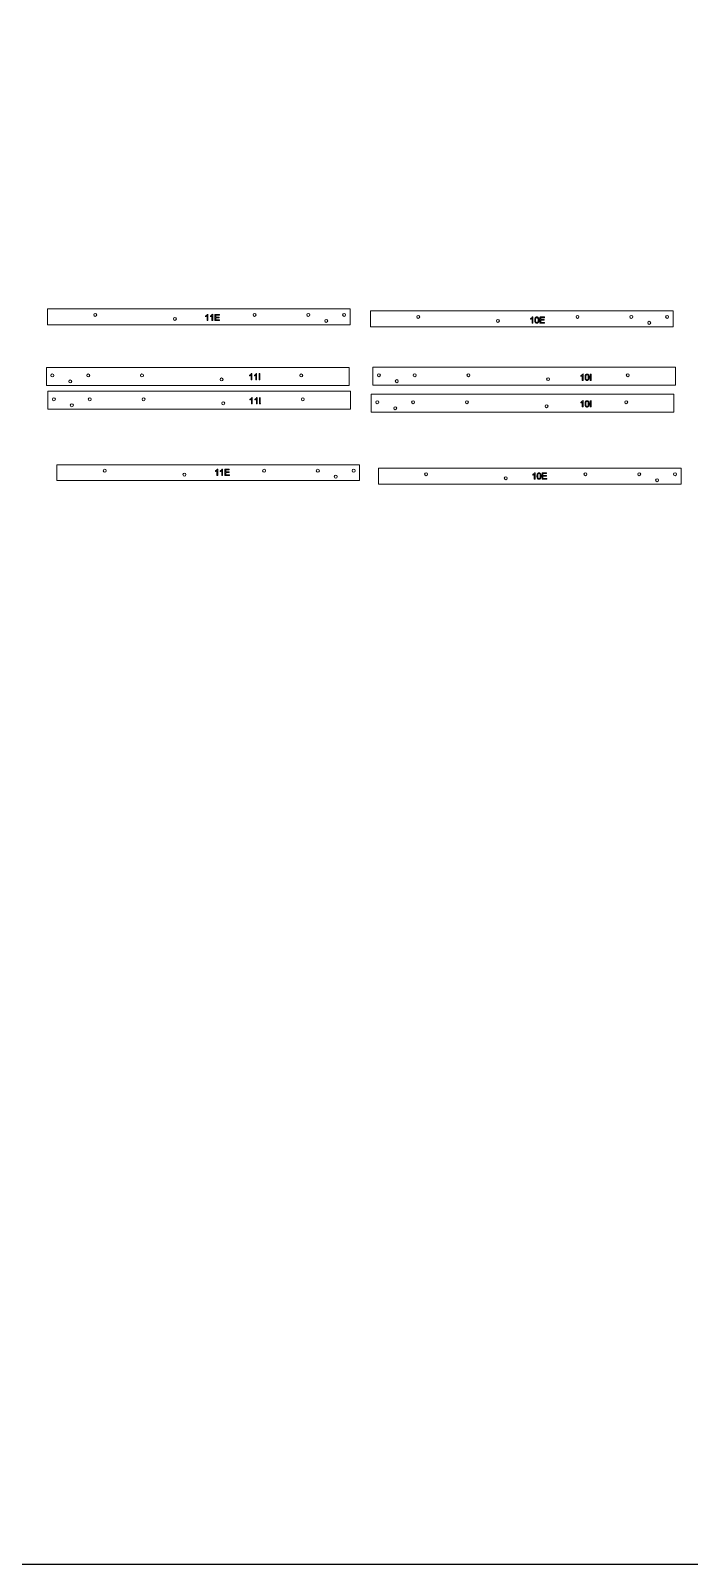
# Model space of a CAD drawing. Header units: millimetres. Extents: x -47944 to 26607, y -7127 to 10342.
# Drawn here: x -4646 to -2546, y -7127 to -2237 of the extents above; entities that cross this region are included whole.
import ezdxf

# ---------------------------------------------------------------- set-up
doc = ezdxf.new("R2010")
doc.units = ezdxf.units.MM
doc.header["$MEASUREMENT"] = 0
doc.layers.add('CORTE', color=5, linetype='Continuous', lineweight=0)
doc.layers.add('MARCADO DE PISTAS', color=1, linetype='Continuous', lineweight=0)
doc.layers.add('PREDETERMINADO', color=7, linetype='Continuous')

# ---------------------------------------------------------------- blocks, each defined once
blk = doc.blocks.new('BLOCK 238')
at = {"layer": 'CORTE', "color": 255, "lineweight": 5}
blk.add_open_spline([(-1.3083, 3.2075), (-1.3083, 3.2105), (-1.3109, 3.213), (-1.314, 3.213), (-1.3171, 3.213), (-1.3196, 3.2105), (-1.3196, 3.2075), (-1.3196, 3.2043), (-1.3171, 3.2019), (-1.314, 3.2019), (-1.3109, 3.2019), (-1.3083, 3.2043), (-1.3083, 3.2075), (-1.3083, 3.2075), (-1.3083, 3.2075), (-1.3083, 3.2075)], degree=3, knots=[0, 0, 0, 0, 1, 1, 1, 2, 2, 2, 3, 3, 3, 4, 4, 4, 5, 5, 5, 5], dxfattribs=at)
blk = doc.blocks.new('BLOCK 239')
at = {"layer": 'CORTE', "color": 255, "lineweight": 5}
blk.add_open_spline([(-0.7113, 3.2075), (-0.7113, 3.2105), (-0.7138, 3.213), (-0.7169, 3.213), (-0.72, 3.213), (-0.7225, 3.2105), (-0.7225, 3.2075), (-0.7225, 3.2043), (-0.72, 3.2019), (-0.7169, 3.2019), (-0.7138, 3.2019), (-0.7113, 3.2043), (-0.7113, 3.2075), (-0.7113, 3.2075), (-0.7113, 3.2075), (-0.7113, 3.2075)], degree=3, knots=[0, 0, 0, 0, 1, 1, 1, 2, 2, 2, 3, 3, 3, 4, 4, 4, 5, 5, 5, 5], dxfattribs=at)
blk = doc.blocks.new('BLOCK 240')
at = {"layer": 'CORTE', "color": 255, "lineweight": 5}
blk.add_open_spline([(-1.0098, 3.1925), (-1.0098, 3.1956), (-1.0123, 3.1981), (-1.0154, 3.1981), (-1.0185, 3.1981), (-1.021, 3.1956), (-1.021, 3.1925), (-1.021, 3.1894), (-1.0185, 3.1869), (-1.0154, 3.1869), (-1.0123, 3.1869), (-1.0098, 3.1894), (-1.0098, 3.1925), (-1.0098, 3.1925), (-1.0098, 3.1925), (-1.0098, 3.1925)], degree=3, knots=[0, 0, 0, 0, 1, 1, 1, 2, 2, 2, 3, 3, 3, 4, 4, 4, 5, 5, 5, 5], dxfattribs=at)
blk = doc.blocks.new('BLOCK 241')
at = {"layer": 'CORTE', "color": 255, "lineweight": 5}
blk.add_lwpolyline([(-1.4931, 3.1701), (-1.4931, 3.2298), (-0.3586, 3.2298), (-0.3586, 3.1701), (-1.4931, 3.1701)], dxfattribs=at)
blk = doc.blocks.new('BLOCK 242')
at = {"layer": 'CORTE', "color": 255, "lineweight": 5}
blk.add_open_spline([(-0.5097, 3.2075), (-0.5097, 3.2106), (-0.5122, 3.2131), (-0.5154, 3.2131), (-0.5185, 3.2131), (-0.521, 3.2106), (-0.521, 3.2075), (-0.521, 3.2043), (-0.5185, 3.2018), (-0.5154, 3.2018), (-0.5122, 3.2018), (-0.5097, 3.2043), (-0.5097, 3.2075), (-0.5097, 3.2075), (-0.5097, 3.2075), (-0.5097, 3.2075)], degree=3, knots=[0, 0, 0, 0, 1, 1, 1, 2, 2, 2, 3, 3, 3, 4, 4, 4, 5, 5, 5, 5], dxfattribs=at)
blk = doc.blocks.new('BLOCK 243')
at = {"layer": 'CORTE', "color": 255, "lineweight": 5}
blk.add_open_spline([(-0.4425, 3.185), (-0.4425, 3.1882), (-0.4451, 3.1907), (-0.4482, 3.1907), (-0.4513, 3.1907), (-0.4539, 3.1882), (-0.4539, 3.185), (-0.4539, 3.1819), (-0.4513, 3.1794), (-0.4482, 3.1794), (-0.4451, 3.1794), (-0.4425, 3.1819), (-0.4425, 3.185), (-0.4425, 3.185), (-0.4425, 3.185), (-0.4425, 3.185)], degree=3, knots=[0, 0, 0, 0, 1, 1, 1, 2, 2, 2, 3, 3, 3, 4, 4, 4, 5, 5, 5, 5], dxfattribs=at)
blk = doc.blocks.new('BLOCK 244')
at = {"layer": 'CORTE', "color": 255, "lineweight": 5}
blk.add_open_spline([(-0.3754, 3.2075), (-0.3754, 3.2106), (-0.3779, 3.2131), (-0.381, 3.2131), (-0.3842, 3.2131), (-0.3867, 3.2106), (-0.3867, 3.2075), (-0.3867, 3.2043), (-0.3842, 3.2018), (-0.381, 3.2018), (-0.3779, 3.2018), (-0.3754, 3.2043), (-0.3754, 3.2075), (-0.3754, 3.2075), (-0.3754, 3.2075), (-0.3754, 3.2075)], degree=3, knots=[0, 0, 0, 0, 1, 1, 1, 2, 2, 2, 3, 3, 3, 4, 4, 4, 5, 5, 5, 5], dxfattribs=at)
blk = doc.blocks.new('BLOCK 237')
at = {"layer": 'CORTE'}
for name in ['BLOCK 241', 'BLOCK 238', 'BLOCK 240', 'BLOCK 239', 'BLOCK 242', 'BLOCK 243', 'BLOCK 244']:
    blk.add_blockref(name, (0, 0), dxfattribs=at)
blk = doc.blocks.new('BLOCK 231')
at = {"layer": 'CORTE', "color": 255, "lineweight": 5}
blk.add_open_spline([(-1.3702, 3.7634), (-1.3702, 3.7665), (-1.3727, 3.769), (-1.3758, 3.769), (-1.3789, 3.769), (-1.3814, 3.7665), (-1.3814, 3.7634), (-1.3814, 3.7603), (-1.3789, 3.7578), (-1.3758, 3.7578), (-1.3727, 3.7578), (-1.3702, 3.7603), (-1.3702, 3.7634), (-1.3702, 3.7634), (-1.3702, 3.7634), (-1.3702, 3.7634)], degree=3, knots=[0, 0, 0, 0, 1, 1, 1, 2, 2, 2, 3, 3, 3, 4, 4, 4, 5, 5, 5, 5], dxfattribs=at)
blk = doc.blocks.new('BLOCK 229')
at = {"layer": 'CORTE', "color": 255, "lineweight": 5}
blk.add_lwpolyline([(-0.5996, 3.7933), (-1.734, 3.7933)], dxfattribs=at)
blk = doc.blocks.new('BLOCK 230')
at = {"layer": 'CORTE', "color": 255, "lineweight": 5}
blk.add_lwpolyline([(-0.5996, 3.7933), (-1.734, 3.7933), (-1.734, 3.7261), (-0.5996, 3.7261), (-0.5996, 3.7933)], dxfattribs=at)
blk = doc.blocks.new('BLOCK 232')
at = {"layer": 'CORTE', "color": 255, "lineweight": 5}
blk.add_open_spline([(-0.7731, 3.7634), (-0.7731, 3.7665), (-0.7756, 3.769), (-0.7787, 3.769), (-0.7818, 3.769), (-0.7843, 3.7665), (-0.7843, 3.7634), (-0.7843, 3.7603), (-0.7818, 3.7578), (-0.7787, 3.7578), (-0.7756, 3.7578), (-0.7731, 3.7603), (-0.7731, 3.7634), (-0.7731, 3.7634), (-0.7731, 3.7634), (-0.7731, 3.7634)], degree=3, knots=[0, 0, 0, 0, 1, 1, 1, 2, 2, 2, 3, 3, 3, 4, 4, 4, 5, 5, 5, 5], dxfattribs=at)
blk = doc.blocks.new('BLOCK 233')
at = {"layer": 'CORTE', "color": 255, "lineweight": 5}
blk.add_open_spline([(-1.0716, 3.7485), (-1.0716, 3.7516), (-1.0741, 3.7541), (-1.0772, 3.7541), (-1.0803, 3.7541), (-1.0828, 3.7516), (-1.0828, 3.7485), (-1.0828, 3.7454), (-1.0803, 3.7429), (-1.0772, 3.7429), (-1.0741, 3.7429), (-1.0716, 3.7454), (-1.0716, 3.7485), (-1.0716, 3.7485), (-1.0716, 3.7485), (-1.0716, 3.7485)], degree=3, knots=[0, 0, 0, 0, 1, 1, 1, 2, 2, 2, 3, 3, 3, 4, 4, 4, 5, 5, 5, 5], dxfattribs=at)
blk = doc.blocks.new('BLOCK 234')
at = {"layer": 'CORTE', "color": 255, "lineweight": 5}
blk.add_open_spline([(-1.706, 3.7634), (-1.706, 3.7665), (-1.7085, 3.7691), (-1.7116, 3.7691), (-1.7148, 3.7691), (-1.7173, 3.7665), (-1.7173, 3.7634), (-1.7173, 3.7603), (-1.7148, 3.7577), (-1.7116, 3.7577), (-1.7085, 3.7577), (-1.706, 3.7603), (-1.706, 3.7634), (-1.706, 3.7634), (-1.706, 3.7634), (-1.706, 3.7634)], degree=3, knots=[0, 0, 0, 0, 1, 1, 1, 2, 2, 2, 3, 3, 3, 4, 4, 4, 5, 5, 5, 5], dxfattribs=at)
blk = doc.blocks.new('BLOCK 235')
at = {"layer": 'CORTE', "color": 255, "lineweight": 5}
blk.add_open_spline([(-1.6388, 3.741), (-1.6388, 3.7441), (-1.6413, 3.7467), (-1.6445, 3.7467), (-1.6476, 3.7467), (-1.6501, 3.7441), (-1.6501, 3.741), (-1.6501, 3.7379), (-1.6476, 3.7353), (-1.6445, 3.7353), (-1.6413, 3.7353), (-1.6388, 3.7379), (-1.6388, 3.741), (-1.6388, 3.741), (-1.6388, 3.741), (-1.6388, 3.741)], degree=3, knots=[0, 0, 0, 0, 1, 1, 1, 2, 2, 2, 3, 3, 3, 4, 4, 4, 5, 5, 5, 5], dxfattribs=at)
blk = doc.blocks.new('BLOCK 236')
at = {"layer": 'CORTE', "color": 255, "lineweight": 5}
blk.add_open_spline([(-1.5716, 3.7634), (-1.5716, 3.7665), (-1.5742, 3.7691), (-1.5773, 3.7691), (-1.5804, 3.7691), (-1.583, 3.7665), (-1.583, 3.7634), (-1.583, 3.7603), (-1.5804, 3.7577), (-1.5773, 3.7577), (-1.5742, 3.7577), (-1.5716, 3.7603), (-1.5716, 3.7634), (-1.5716, 3.7634), (-1.5716, 3.7634), (-1.5716, 3.7634)], degree=3, knots=[0, 0, 0, 0, 1, 1, 1, 2, 2, 2, 3, 3, 3, 4, 4, 4, 5, 5, 5, 5], dxfattribs=at)
blk = doc.blocks.new('BLOCK 228')
at = {"layer": 'CORTE'}
for name in ['BLOCK 229', 'BLOCK 230', 'BLOCK 234', 'BLOCK 235', 'BLOCK 236', 'BLOCK 231', 'BLOCK 233', 'BLOCK 232']:
    blk.add_blockref(name, (0, 0), dxfattribs=at)
blk = doc.blocks.new('BLOCK 199')
at = {"layer": 'CORTE', "color": 255, "lineweight": 5}
blk.add_lwpolyline([(-1.734, 3.6493), (-2.8685, 3.6493)], dxfattribs=at)
blk = doc.blocks.new('BLOCK 200')
at = {"layer": 'CORTE', "color": 255, "lineweight": 5}
blk.add_lwpolyline([(-1.734, 3.6493), (-2.8685, 3.6493), (-2.8685, 3.5821), (-1.734, 3.5821), (-1.734, 3.6493)], dxfattribs=at)
blk = doc.blocks.new('BLOCK 201')
at = {"layer": 'CORTE', "color": 255, "lineweight": 5}
blk.add_open_spline([(-2.5046, 3.6194), (-2.5046, 3.6225), (-2.5071, 3.625), (-2.5102, 3.625), (-2.5133, 3.625), (-2.5158, 3.6225), (-2.5158, 3.6194), (-2.5158, 3.6163), (-2.5133, 3.6138), (-2.5102, 3.6138), (-2.5071, 3.6138), (-2.5046, 3.6163), (-2.5046, 3.6194), (-2.5046, 3.6194), (-2.5046, 3.6194), (-2.5046, 3.6194)], degree=3, knots=[0, 0, 0, 0, 1, 1, 1, 2, 2, 2, 3, 3, 3, 4, 4, 4, 5, 5, 5, 5], dxfattribs=at)
blk = doc.blocks.new('BLOCK 202')
at = {"layer": 'CORTE', "color": 255, "lineweight": 5}
blk.add_open_spline([(-1.9076, 3.6194), (-1.9076, 3.6225), (-1.9101, 3.625), (-1.9131, 3.625), (-1.9162, 3.625), (-1.9187, 3.6225), (-1.9187, 3.6194), (-1.9187, 3.6163), (-1.9162, 3.6138), (-1.9131, 3.6138), (-1.9101, 3.6138), (-1.9076, 3.6163), (-1.9076, 3.6194), (-1.9076, 3.6194), (-1.9076, 3.6194), (-1.9076, 3.6194)], degree=3, knots=[0, 0, 0, 0, 1, 1, 1, 2, 2, 2, 3, 3, 3, 4, 4, 4, 5, 5, 5, 5], dxfattribs=at)
blk = doc.blocks.new('BLOCK 203')
at = {"layer": 'CORTE', "color": 255, "lineweight": 5}
blk.add_open_spline([(-2.2061, 3.6045), (-2.2061, 3.6076), (-2.2086, 3.6101), (-2.2117, 3.6101), (-2.2148, 3.6101), (-2.2173, 3.6076), (-2.2173, 3.6045), (-2.2173, 3.6014), (-2.2148, 3.5989), (-2.2117, 3.5989), (-2.2086, 3.5989), (-2.2061, 3.6014), (-2.2061, 3.6045), (-2.2061, 3.6045), (-2.2061, 3.6045), (-2.2061, 3.6045)], degree=3, knots=[0, 0, 0, 0, 1, 1, 1, 2, 2, 2, 3, 3, 3, 4, 4, 4, 5, 5, 5, 5], dxfattribs=at)
blk = doc.blocks.new('BLOCK 204')
at = {"layer": 'CORTE', "color": 255, "lineweight": 5}
blk.add_open_spline([(-2.8404, 3.6194), (-2.8404, 3.6225), (-2.8429, 3.6251), (-2.8461, 3.6251), (-2.8492, 3.6251), (-2.8517, 3.6225), (-2.8517, 3.6194), (-2.8517, 3.6163), (-2.8492, 3.6138), (-2.8461, 3.6138), (-2.8429, 3.6138), (-2.8404, 3.6163), (-2.8404, 3.6194), (-2.8404, 3.6194), (-2.8404, 3.6194), (-2.8404, 3.6194)], degree=3, knots=[0, 0, 0, 0, 1, 1, 1, 2, 2, 2, 3, 3, 3, 4, 4, 4, 5, 5, 5, 5], dxfattribs=at)
blk = doc.blocks.new('BLOCK 205')
at = {"layer": 'CORTE', "color": 255, "lineweight": 5}
blk.add_open_spline([(-2.7732, 3.597), (-2.7732, 3.6001), (-2.7758, 3.6027), (-2.7789, 3.6027), (-2.782, 3.6027), (-2.7846, 3.6001), (-2.7846, 3.597), (-2.7846, 3.5939), (-2.782, 3.5913), (-2.7789, 3.5913), (-2.7758, 3.5913), (-2.7732, 3.5939), (-2.7732, 3.597), (-2.7732, 3.597), (-2.7732, 3.597), (-2.7732, 3.597)], degree=3, knots=[0, 0, 0, 0, 1, 1, 1, 2, 2, 2, 3, 3, 3, 4, 4, 4, 5, 5, 5, 5], dxfattribs=at)
blk = doc.blocks.new('BLOCK 206')
at = {"layer": 'CORTE', "color": 255, "lineweight": 5}
blk.add_open_spline([(-2.7061, 3.6194), (-2.7061, 3.6225), (-2.7086, 3.6251), (-2.7117, 3.6251), (-2.7149, 3.6251), (-2.7174, 3.6225), (-2.7174, 3.6194), (-2.7174, 3.6163), (-2.7149, 3.6138), (-2.7117, 3.6138), (-2.7086, 3.6138), (-2.7061, 3.6163), (-2.7061, 3.6194), (-2.7061, 3.6194), (-2.7061, 3.6194), (-2.7061, 3.6194)], degree=3, knots=[0, 0, 0, 0, 1, 1, 1, 2, 2, 2, 3, 3, 3, 4, 4, 4, 5, 5, 5, 5], dxfattribs=at)
blk = doc.blocks.new('BLOCK 198')
at = {"layer": 'CORTE'}
for name in ['BLOCK 199', 'BLOCK 200', 'BLOCK 204', 'BLOCK 206', 'BLOCK 201', 'BLOCK 202', 'BLOCK 205', 'BLOCK 203']:
    blk.add_blockref(name, (0, 0), dxfattribs=at)
blk = doc.blocks.new('BLOCK 208')
at = {"layer": 'CORTE', "color": 255, "lineweight": 5}
blk.add_open_spline([(-2.4652, 3.4711), (-2.4652, 3.4742), (-2.4677, 3.4767), (-2.4708, 3.4767), (-2.4739, 3.4767), (-2.4764, 3.4742), (-2.4764, 3.4711), (-2.4764, 3.468), (-2.4739, 3.4655), (-2.4708, 3.4655), (-2.4677, 3.4655), (-2.4652, 3.468), (-2.4652, 3.4711), (-2.4652, 3.4711), (-2.4652, 3.4711), (-2.4652, 3.4711)], degree=3, knots=[0, 0, 0, 0, 1, 1, 1, 2, 2, 2, 3, 3, 3, 4, 4, 4, 5, 5, 5, 5], dxfattribs=at)
blk = doc.blocks.new('BLOCK 209')
at = {"layer": 'CORTE', "color": 255, "lineweight": 5}
blk.add_open_spline([(-1.8682, 3.4711), (-1.8682, 3.4742), (-1.8707, 3.4767), (-1.8738, 3.4767), (-1.8769, 3.4767), (-1.8794, 3.4742), (-1.8794, 3.4711), (-1.8794, 3.468), (-1.8769, 3.4655), (-1.8738, 3.4655), (-1.8707, 3.4655), (-1.8682, 3.468), (-1.8682, 3.4711), (-1.8682, 3.4711), (-1.8682, 3.4711), (-1.8682, 3.4711)], degree=3, knots=[0, 0, 0, 0, 1, 1, 1, 2, 2, 2, 3, 3, 3, 4, 4, 4, 5, 5, 5, 5], dxfattribs=at)
blk = doc.blocks.new('BLOCK 210')
at = {"layer": 'CORTE', "color": 255, "lineweight": 5}
blk.add_open_spline([(-2.1667, 3.4562), (-2.1667, 3.4592), (-2.1692, 3.4617), (-2.1723, 3.4617), (-2.1754, 3.4617), (-2.1779, 3.4592), (-2.1779, 3.4562), (-2.1779, 3.4531), (-2.1754, 3.4506), (-2.1723, 3.4506), (-2.1692, 3.4506), (-2.1667, 3.4531), (-2.1667, 3.4562), (-2.1667, 3.4562), (-2.1667, 3.4562), (-2.1667, 3.4562)], degree=3, knots=[0, 0, 0, 0, 1, 1, 1, 2, 2, 2, 3, 3, 3, 4, 4, 4, 5, 5, 5, 5], dxfattribs=at)
blk = doc.blocks.new('BLOCK 211')
at = {"layer": 'CORTE', "color": 255, "lineweight": 5}
blk.add_lwpolyline([(-2.65, 3.4338), (-2.65, 3.4935), (-1.5155, 3.4935), (-1.5155, 3.4338), (-2.65, 3.4338)], dxfattribs=at)
blk = doc.blocks.new('BLOCK 212')
at = {"layer": 'CORTE', "color": 255, "lineweight": 5}
blk.add_open_spline([(-1.6666, 3.4711), (-1.6666, 3.4742), (-1.6691, 3.4768), (-1.6723, 3.4768), (-1.6754, 3.4768), (-1.6779, 3.4742), (-1.6779, 3.4711), (-1.6779, 3.468), (-1.6754, 3.4654), (-1.6723, 3.4654), (-1.6691, 3.4654), (-1.6666, 3.468), (-1.6666, 3.4711), (-1.6666, 3.4711), (-1.6666, 3.4711), (-1.6666, 3.4711)], degree=3, knots=[0, 0, 0, 0, 1, 1, 1, 2, 2, 2, 3, 3, 3, 4, 4, 4, 5, 5, 5, 5], dxfattribs=at)
blk = doc.blocks.new('BLOCK 213')
at = {"layer": 'CORTE', "color": 255, "lineweight": 5}
blk.add_open_spline([(-1.5994, 3.4487), (-1.5994, 3.4518), (-1.602, 3.4543), (-1.6051, 3.4543), (-1.6082, 3.4543), (-1.6108, 3.4518), (-1.6108, 3.4487), (-1.6108, 3.4456), (-1.6082, 3.443), (-1.6051, 3.443), (-1.602, 3.443), (-1.5994, 3.4456), (-1.5994, 3.4487), (-1.5994, 3.4487), (-1.5994, 3.4487), (-1.5994, 3.4487)], degree=3, knots=[0, 0, 0, 0, 1, 1, 1, 2, 2, 2, 3, 3, 3, 4, 4, 4, 5, 5, 5, 5], dxfattribs=at)
blk = doc.blocks.new('BLOCK 214')
at = {"layer": 'CORTE', "color": 255, "lineweight": 5}
blk.add_open_spline([(-1.5322, 3.4711), (-1.5322, 3.4742), (-1.5348, 3.4768), (-1.5379, 3.4768), (-1.541, 3.4768), (-1.5436, 3.4742), (-1.5436, 3.4711), (-1.5436, 3.468), (-1.541, 3.4654), (-1.5379, 3.4654), (-1.5348, 3.4654), (-1.5322, 3.468), (-1.5322, 3.4711), (-1.5322, 3.4711), (-1.5322, 3.4711), (-1.5322, 3.4711)], degree=3, knots=[0, 0, 0, 0, 1, 1, 1, 2, 2, 2, 3, 3, 3, 4, 4, 4, 5, 5, 5, 5], dxfattribs=at)
blk = doc.blocks.new('BLOCK 207')
at = {"layer": 'CORTE'}
for name in ['BLOCK 211', 'BLOCK 208', 'BLOCK 210', 'BLOCK 209', 'BLOCK 212', 'BLOCK 213', 'BLOCK 214']:
    blk.add_blockref(name, (0, 0), dxfattribs=at)

msp = doc.modelspace()

# ---------------------------------------------------------------- linework, layer by layer
at = {"layer": 'MARCADO DE PISTAS'}
for points, knots in [([(-4080.89, -3161.555), (-4080.89, -3151.555), (-4080.89, -3141.555), (-4081.666, -3141.555), (-4082.443, -3141.555), (-4083.085, -3142.846), (-4084.629, -3144.218), (-4086.174, -3145.591), (-4088.239, -3146.555), (-4088.239, -3147.737), (-4088.239, -3148.919), (-4087.087, -3148.497), (-4085.639, -3147.655), (-4084.192, -3146.813), (-4083.299, -3145.971), (-4083.299, -3153.763), (-4083.299, -3161.555), (-4082.094, -3161.555), (-4080.89, -3161.555)], [-9, -9, -9, -8, -8, -7, -7, -6, -6, -5, -5, -4, -4, -3, -3, -2, -2, -1, -1, 0, 0, 0]), ([(-4065.468, -3161.555), (-4065.468, -3151.555), (-4065.468, -3141.555), (-4066.244, -3141.555), (-4067.021, -3141.555), (-4067.663, -3142.846), (-4069.208, -3144.218), (-4070.752, -3145.591), (-4072.817, -3146.555), (-4072.817, -3147.737), (-4072.817, -3148.919), (-4071.665, -3148.497), (-4070.218, -3147.655), (-4068.77, -3146.813), (-4067.878, -3145.971), (-4067.878, -3153.763), (-4067.878, -3161.555), (-4066.673, -3161.555), (-4065.468, -3161.555)], [-9, -9, -9, -8, -8, -7, -7, -6, -6, -5, -5, -4, -4, -3, -3, -2, -2, -1, -1, 0, 0, 0]), ([(-4058.119, -3161.555), (-4050.769, -3161.555), (-4043.42, -3161.555), (-4043.42, -3160.41), (-4043.42, -3159.265), (-4049.444, -3159.265), (-4055.468, -3159.265), (-4055.468, -3155.832), (-4055.468, -3152.398), (-4050.046, -3152.398), (-4044.625, -3152.398), (-4044.625, -3151.253), (-4044.625, -3150.109), (-4050.046, -3150.109), (-4055.468, -3150.109), (-4055.468, -3147.037), (-4055.468, -3143.964), (-4049.685, -3143.964), (-4043.902, -3143.964), (-4043.902, -3142.82), (-4043.902, -3141.675), (-4051.01, -3141.675), (-4058.119, -3141.675), (-4058.119, -3151.615), (-4058.119, -3161.555)], [-12, -12, -12, -11, -11, -10, -10, -9, -9, -8, -8, -7, -7, -6, -6, -5, -5, -4, -4, -3, -3, -2, -2, -1, -1, 0, 0, 0]), ([(-3044.587, -3169.729), (-3044.587, -3159.729), (-3044.587, -3149.729), (-3045.364, -3149.729), (-3046.14, -3149.729), (-3046.782, -3151.021), (-3048.327, -3152.393), (-3049.872, -3153.765), (-3051.937, -3154.729), (-3051.937, -3155.911), (-3051.937, -3157.094), (-3050.785, -3156.672), (-3049.337, -3155.829), (-3047.889, -3154.987), (-3046.997, -3154.146), (-3046.997, -3161.937), (-3046.997, -3169.729), (-3045.792, -3169.729), (-3044.587, -3169.729)], [-9, -9, -9, -8, -8, -7, -7, -6, -6, -5, -5, -4, -4, -3, -3, -2, -2, -1, -1, 0, 0, 0]), ([(-3038.322, -3159.917), (-3038.322, -3165.535), (-3036.349, -3168.084), (-3034.702, -3170.091), (-3031.816, -3170.091), (-3029.625, -3170.091), (-3028.189, -3168.944), (-3026.752, -3167.798), (-3026.031, -3165.612), (-3025.31, -3163.426), (-3025.31, -3159.917), (-3025.31, -3156.952), (-3025.759, -3155.204), (-3026.208, -3153.457), (-3026.968, -3152.239), (-3027.727, -3151.021), (-3028.969, -3150.375), (-3030.21, -3149.729), (-3031.816, -3149.729), (-3033.994, -3149.729), (-3035.43, -3150.869), (-3036.865, -3152.009), (-3037.594, -3154.194), (-3038.322, -3156.38), (-3038.322, -3159.917)], [-12, -12, -12, -11, -11, -10, -10, -9, -9, -8, -8, -7, -7, -6, -6, -5, -5, -4, -4, -3, -3, -2, -2, -1, -1, 0, 0, 0]), ([(-3035.913, -3159.91), (-3035.913, -3164.863), (-3034.731, -3166.453), (-3033.55, -3168.042), (-3031.816, -3168.042), (-3030.082, -3168.042), (-3028.901, -3166.446), (-3027.72, -3164.85), (-3027.72, -3159.91), (-3027.72, -3155.004), (-3028.886, -3153.391), (-3030.052, -3151.777), (-3031.844, -3151.777), (-3033.578, -3151.777), (-3034.642, -3153.2), (-3035.913, -3155.017), (-3035.913, -3159.91)], [0, 0, 0, 1, 1, 2, 2, 3, 3, 4, 4, 5, 5, 6, 6, 7, 7, 8, 8, 8]), ([(-3021.816, -3169.729), (-3014.467, -3169.729), (-3007.117, -3169.729), (-3007.117, -3168.585), (-3007.117, -3167.44), (-3013.142, -3167.44), (-3019.166, -3167.44), (-3019.166, -3164.006), (-3019.166, -3160.572), (-3013.744, -3160.572), (-3008.322, -3160.572), (-3008.322, -3159.428), (-3008.322, -3158.283), (-3013.744, -3158.283), (-3019.166, -3158.283), (-3019.166, -3155.211), (-3019.166, -3152.139), (-3013.382, -3152.139), (-3007.599, -3152.139), (-3007.599, -3150.994), (-3007.599, -3149.85), (-3014.708, -3149.85), (-3021.816, -3149.85), (-3021.816, -3159.789), (-3021.816, -3169.729)], [-12, -12, -12, -11, -11, -10, -10, -9, -9, -8, -8, -7, -7, -6, -6, -5, -5, -4, -4, -3, -3, -2, -2, -1, -1, 0, 0, 0]), ([(-3940.667, -3350.481), (-3940.667, -3340.481), (-3940.667, -3330.481), (-3941.444, -3330.481), (-3942.22, -3330.481), (-3942.862, -3331.773), (-3944.407, -3333.145), (-3945.951, -3334.518), (-3948.017, -3335.481), (-3948.017, -3336.664), (-3948.017, -3337.846), (-3946.864, -3337.424), (-3945.417, -3336.582), (-3943.969, -3335.739), (-3943.077, -3334.898), (-3943.077, -3342.69), (-3943.077, -3350.481), (-3941.872, -3350.481), (-3940.667, -3350.481)], [-9, -9, -9, -8, -8, -7, -7, -6, -6, -5, -5, -4, -4, -3, -3, -2, -2, -1, -1, 0, 0, 0]), ([(-3925.245, -3350.481), (-3925.245, -3340.481), (-3925.245, -3330.481), (-3926.022, -3330.481), (-3926.799, -3330.481), (-3927.441, -3331.773), (-3928.985, -3333.145), (-3930.53, -3334.518), (-3932.595, -3335.481), (-3932.595, -3336.664), (-3932.595, -3337.846), (-3931.443, -3337.424), (-3929.995, -3336.582), (-3928.547, -3335.739), (-3927.655, -3334.898), (-3927.655, -3342.69), (-3927.655, -3350.481), (-3926.45, -3350.481), (-3925.245, -3350.481)], [-9, -9, -9, -8, -8, -7, -7, -6, -6, -5, -5, -4, -4, -3, -3, -2, -2, -1, -1, 0, 0, 0]), ([(-3917.655, -3350.481), (-3916.33, -3350.481), (-3915.005, -3350.481), (-3915.005, -3340.542), (-3915.005, -3330.602), (-3916.33, -3330.602), (-3917.655, -3330.602), (-3917.655, -3340.542), (-3917.655, -3350.481)], [-4, -4, -4, -3, -3, -2, -2, -1, -1, 0, 0, 0]), ([(-2884.455, -3351.928), (-2884.455, -3341.928), (-2884.455, -3331.928), (-2885.232, -3331.928), (-2886.008, -3331.928), (-2886.65, -3333.219), (-2888.195, -3334.591), (-2889.739, -3335.964), (-2891.805, -3336.928), (-2891.805, -3338.11), (-2891.805, -3339.292), (-2890.652, -3338.87), (-2889.205, -3338.028), (-2887.757, -3337.186), (-2886.865, -3336.344), (-2886.865, -3344.136), (-2886.865, -3351.928), (-2885.66, -3351.928), (-2884.455, -3351.928)], [-9, -9, -9, -8, -8, -7, -7, -6, -6, -5, -5, -4, -4, -3, -3, -2, -2, -1, -1, 0, 0, 0]), ([(-2878.19, -3342.116), (-2878.19, -3347.733), (-2876.217, -3350.282), (-2874.57, -3352.289), (-2871.684, -3352.289), (-2869.493, -3352.289), (-2868.056, -3351.143), (-2866.62, -3349.996), (-2865.899, -3347.811), (-2865.178, -3345.625), (-2865.178, -3342.116), (-2865.178, -3339.151), (-2865.627, -3337.403), (-2866.076, -3335.655), (-2866.836, -3334.437), (-2867.595, -3333.219), (-2868.837, -3332.573), (-2870.078, -3331.928), (-2871.684, -3331.928), (-2873.862, -3331.928), (-2875.298, -3333.068), (-2876.733, -3334.207), (-2877.462, -3336.393), (-2878.19, -3338.579), (-2878.19, -3342.116)], [-12, -12, -12, -11, -11, -10, -10, -9, -9, -8, -8, -7, -7, -6, -6, -5, -5, -4, -4, -3, -3, -2, -2, -1, -1, 0, 0, 0]), ([(-2875.78, -3342.108), (-2875.78, -3347.061), (-2874.599, -3348.651), (-2873.418, -3350.241), (-2871.684, -3350.241), (-2869.95, -3350.241), (-2868.769, -3348.645), (-2867.588, -3347.048), (-2867.588, -3342.108), (-2867.588, -3337.203), (-2868.754, -3335.589), (-2869.92, -3333.976), (-2871.712, -3333.976), (-2873.446, -3333.976), (-2874.51, -3335.399), (-2875.78, -3337.216), (-2875.78, -3342.108)], [0, 0, 0, 1, 1, 2, 2, 3, 3, 4, 4, 5, 5, 6, 6, 7, 7, 8, 8, 8]), ([(-2861.443, -3351.928), (-2860.118, -3351.928), (-2858.792, -3351.928), (-2858.792, -3341.988), (-2858.792, -3332.048), (-2860.118, -3332.048), (-2861.443, -3332.048), (-2861.443, -3341.988), (-2861.443, -3351.928)], [-4, -4, -4, -3, -3, -2, -2, -1, -1, 0, 0, 0]), ([(-3939.184, -3427.13), (-3939.184, -3417.13), (-3939.184, -3407.13), (-3939.96, -3407.13), (-3940.737, -3407.13), (-3941.379, -3408.421), (-3942.923, -3409.793), (-3944.468, -3411.166), (-3946.533, -3412.13), (-3946.533, -3413.312), (-3946.533, -3414.494), (-3945.381, -3414.072), (-3943.933, -3413.23), (-3942.486, -3412.388), (-3941.593, -3411.546), (-3941.593, -3419.338), (-3941.593, -3427.13), (-3940.388, -3427.13), (-3939.184, -3427.13)], [-9, -9, -9, -8, -8, -7, -7, -6, -6, -5, -5, -4, -4, -3, -3, -2, -2, -1, -1, 0, 0, 0]), ([(-3923.762, -3427.13), (-3923.762, -3417.13), (-3923.762, -3407.13), (-3924.539, -3407.13), (-3925.315, -3407.13), (-3925.957, -3408.421), (-3927.502, -3409.793), (-3929.046, -3411.166), (-3931.111, -3412.13), (-3931.111, -3413.312), (-3931.111, -3414.494), (-3929.959, -3414.072), (-3928.512, -3413.23), (-3927.064, -3412.388), (-3926.172, -3411.546), (-3926.172, -3419.338), (-3926.172, -3427.13), (-3924.967, -3427.13), (-3923.762, -3427.13)], [-9, -9, -9, -8, -8, -7, -7, -6, -6, -5, -5, -4, -4, -3, -3, -2, -2, -1, -1, 0, 0, 0]), ([(-3916.172, -3427.13), (-3914.846, -3427.13), (-3913.521, -3427.13), (-3913.521, -3417.19), (-3913.521, -3407.25), (-3914.846, -3407.25), (-3916.172, -3407.25), (-3916.172, -3417.19), (-3916.172, -3427.13)], [-4, -4, -4, -3, -3, -2, -2, -1, -1, 0, 0, 0]), ([(-2884.455, -3436.787), (-2884.455, -3426.787), (-2884.455, -3416.787), (-2885.232, -3416.787), (-2886.008, -3416.787), (-2886.65, -3418.079), (-2888.195, -3419.451), (-2889.739, -3420.823), (-2891.805, -3421.787), (-2891.805, -3422.969), (-2891.805, -3424.152), (-2890.652, -3423.73), (-2889.205, -3422.887), (-2887.757, -3422.045), (-2886.865, -3421.204), (-2886.865, -3428.995), (-2886.865, -3436.787), (-2885.66, -3436.787), (-2884.455, -3436.787)], [-9, -9, -9, -8, -8, -7, -7, -6, -6, -5, -5, -4, -4, -3, -3, -2, -2, -1, -1, 0, 0, 0]), ([(-2878.19, -3426.975), (-2878.19, -3432.593), (-2876.217, -3435.142), (-2874.57, -3437.149), (-2871.684, -3437.149), (-2869.493, -3437.149), (-2868.056, -3436.002), (-2866.62, -3434.856), (-2865.899, -3432.67), (-2865.178, -3430.484), (-2865.178, -3426.975), (-2865.178, -3424.01), (-2865.627, -3422.262), (-2866.076, -3420.515), (-2866.836, -3419.297), (-2867.595, -3418.079), (-2868.837, -3417.433), (-2870.078, -3416.787), (-2871.684, -3416.787), (-2873.862, -3416.787), (-2875.298, -3417.927), (-2876.733, -3419.067), (-2877.462, -3421.252), (-2878.19, -3423.438), (-2878.19, -3426.975)], [-12, -12, -12, -11, -11, -10, -10, -9, -9, -8, -8, -7, -7, -6, -6, -5, -5, -4, -4, -3, -3, -2, -2, -1, -1, 0, 0, 0]), ([(-2875.78, -3426.968), (-2875.78, -3431.921), (-2874.599, -3433.511), (-2873.418, -3435.1), (-2871.684, -3435.1), (-2869.95, -3435.1), (-2868.769, -3433.504), (-2867.588, -3431.908), (-2867.588, -3426.968), (-2867.588, -3422.062), (-2868.754, -3420.449), (-2869.92, -3418.835), (-2871.712, -3418.835), (-2873.446, -3418.835), (-2874.51, -3420.258), (-2875.78, -3422.075), (-2875.78, -3426.968)], [0, 0, 0, 1, 1, 2, 2, 3, 3, 4, 4, 5, 5, 6, 6, 7, 7, 8, 8, 8]), ([(-2861.443, -3436.787), (-2860.118, -3436.787), (-2858.792, -3436.787), (-2858.792, -3426.847), (-2858.792, -3416.908), (-2860.118, -3416.908), (-2861.443, -3416.908), (-2861.443, -3426.847), (-2861.443, -3436.787)], [-4, -4, -4, -3, -3, -2, -2, -1, -1, 0, 0, 0]), ([(-4049.374, -3655.307), (-4049.374, -3645.307), (-4049.374, -3635.307), (-4050.15, -3635.307), (-4050.927, -3635.307), (-4051.569, -3636.598), (-4053.113, -3637.971), (-4054.658, -3639.343), (-4056.723, -3640.307), (-4056.723, -3641.489), (-4056.723, -3642.671), (-4055.571, -3642.25), (-4054.123, -3641.407), (-4052.675, -3640.565), (-4051.783, -3639.723), (-4051.783, -3647.515), (-4051.783, -3655.307), (-4050.578, -3655.307), (-4049.374, -3655.307)], [-9, -9, -9, -8, -8, -7, -7, -6, -6, -5, -5, -4, -4, -3, -3, -2, -2, -1, -1, 0, 0, 0]), ([(-4033.952, -3655.307), (-4033.952, -3645.307), (-4033.952, -3635.307), (-4034.728, -3635.307), (-4035.505, -3635.307), (-4036.147, -3636.598), (-4037.691, -3637.971), (-4039.236, -3639.343), (-4041.301, -3640.307), (-4041.301, -3641.489), (-4041.301, -3642.671), (-4040.149, -3642.25), (-4038.701, -3641.407), (-4037.254, -3640.565), (-4036.361, -3639.723), (-4036.361, -3647.515), (-4036.361, -3655.307), (-4035.157, -3655.307), (-4033.952, -3655.307)], [-9, -9, -9, -8, -8, -7, -7, -6, -6, -5, -5, -4, -4, -3, -3, -2, -2, -1, -1, 0, 0, 0]), ([(-4026.602, -3655.307), (-4019.253, -3655.307), (-4011.904, -3655.307), (-4011.904, -3654.162), (-4011.904, -3653.018), (-4017.928, -3653.018), (-4023.952, -3653.018), (-4023.952, -3649.584), (-4023.952, -3646.15), (-4018.53, -3646.15), (-4013.108, -3646.15), (-4013.108, -3645.006), (-4013.108, -3643.861), (-4018.53, -3643.861), (-4023.952, -3643.861), (-4023.952, -3640.789), (-4023.952, -3637.717), (-4018.169, -3637.717), (-4012.386, -3637.717), (-4012.386, -3636.572), (-4012.386, -3635.427), (-4019.494, -3635.427), (-4026.602, -3635.427), (-4026.602, -3645.367), (-4026.602, -3655.307)], [-12, -12, -12, -11, -11, -10, -10, -9, -9, -8, -8, -7, -7, -6, -6, -5, -5, -4, -4, -3, -3, -2, -2, -1, -1, 0, 0, 0]), ([(-3037.584, -3666.983), (-3037.584, -3656.983), (-3037.584, -3646.983), (-3038.36, -3646.983), (-3039.137, -3646.983), (-3039.779, -3648.275), (-3041.323, -3649.647), (-3042.868, -3651.019), (-3044.933, -3651.983), (-3044.933, -3653.166), (-3044.933, -3654.348), (-3043.781, -3653.926), (-3042.333, -3653.084), (-3040.886, -3652.241), (-3039.993, -3651.4), (-3039.993, -3659.191), (-3039.993, -3666.983), (-3038.789, -3666.983), (-3037.584, -3666.983)], [-9, -9, -9, -8, -8, -7, -7, -6, -6, -5, -5, -4, -4, -3, -3, -2, -2, -1, -1, 0, 0, 0]), ([(-3031.319, -3657.172), (-3031.319, -3662.789), (-3029.346, -3665.338), (-3027.699, -3667.345), (-3024.813, -3667.345), (-3022.621, -3667.345), (-3021.185, -3666.198), (-3019.749, -3665.052), (-3019.028, -3662.866), (-3018.307, -3660.681), (-3018.307, -3657.172), (-3018.307, -3654.207), (-3018.756, -3652.459), (-3019.205, -3650.711), (-3019.964, -3649.493), (-3020.724, -3648.275), (-3021.965, -3647.629), (-3023.207, -3646.983), (-3024.813, -3646.983), (-3026.991, -3646.983), (-3028.426, -3648.123), (-3029.862, -3649.263), (-3030.59, -3651.449), (-3031.319, -3653.634), (-3031.319, -3657.172)], [-12, -12, -12, -11, -11, -10, -10, -9, -9, -8, -8, -7, -7, -6, -6, -5, -5, -4, -4, -3, -3, -2, -2, -1, -1, 0, 0, 0]), ([(-3028.909, -3657.164), (-3028.909, -3662.117), (-3027.728, -3663.707), (-3026.546, -3665.297), (-3024.813, -3665.297), (-3023.079, -3665.297), (-3021.898, -3663.7), (-3020.716, -3662.104), (-3020.716, -3657.164), (-3020.716, -3652.258), (-3021.882, -3650.645), (-3023.049, -3649.031), (-3024.841, -3649.031), (-3026.575, -3649.031), (-3027.638, -3650.455), (-3028.909, -3652.271), (-3028.909, -3657.164)], [0, 0, 0, 1, 1, 2, 2, 3, 3, 4, 4, 5, 5, 6, 6, 7, 7, 8, 8, 8]), ([(-3014.813, -3666.983), (-3007.463, -3666.983), (-3000.114, -3666.983), (-3000.114, -3665.839), (-3000.114, -3664.694), (-3006.138, -3664.694), (-3012.162, -3664.694), (-3012.162, -3661.26), (-3012.162, -3657.827), (-3006.74, -3657.827), (-3001.319, -3657.827), (-3001.319, -3656.682), (-3001.319, -3655.537), (-3006.74, -3655.537), (-3012.162, -3655.537), (-3012.162, -3652.465), (-3012.162, -3649.393), (-3006.379, -3649.393), (-3000.596, -3649.393), (-3000.596, -3648.248), (-3000.596, -3647.104), (-3007.704, -3647.104), (-3014.813, -3647.104), (-3014.813, -3657.044), (-3014.813, -3666.983)], [-12, -12, -12, -11, -11, -10, -10, -9, -9, -8, -8, -7, -7, -6, -6, -5, -5, -4, -4, -3, -3, -2, -2, -1, -1, 0, 0, 0])]:
    msp.add_open_spline(points, degree=2, knots=knots, dxfattribs=at)
at = {"layer": 'PREDETERMINADO'}
msp.add_lwpolyline([(-9123.2, -7127.12), (10307.228, -7127.12), (10307.228, 2653.123), (-9123.2, 2653.123), (-9123.2, -7127.12)], dxfattribs=at)

# ---------------------------------------------------------------- block references
at = {"layer": 'CORTE', "xscale": 850.8300860965765, "yscale": 850.8300860965765, "zscale": 850.8300860965765}
for name, p in [('BLOCK 207', (-2337.763, -6096.496)), ('BLOCK 237', (-2292.139, -5878.511)), ('BLOCK 198', (-2155.264, -6415.87)), ('BLOCK 230', (-2079.223, -6537.537)), ('BLOCK 234', (-2079.223, -6537.537)), ('BLOCK 235', (-2079.223, -6537.537)), ('BLOCK 236', (-2079.223, -6537.537)), ('BLOCK 231', (-2079.223, -6537.537)), ('BLOCK 233', (-2079.223, -6537.537)), ('BLOCK 232', (-2079.223, -6537.537)), ('BLOCK 198', (-2150.195, -6491.912)), ('BLOCK 228', (-2084.292, -6623.717)), ('BLOCK 207', (-2307.347, -6593.3)), ('BLOCK 237', (-2266.791, -6380.384))]:
    msp.add_blockref(name, p, dxfattribs=at)

doc.saveas('drawing.dxf')
